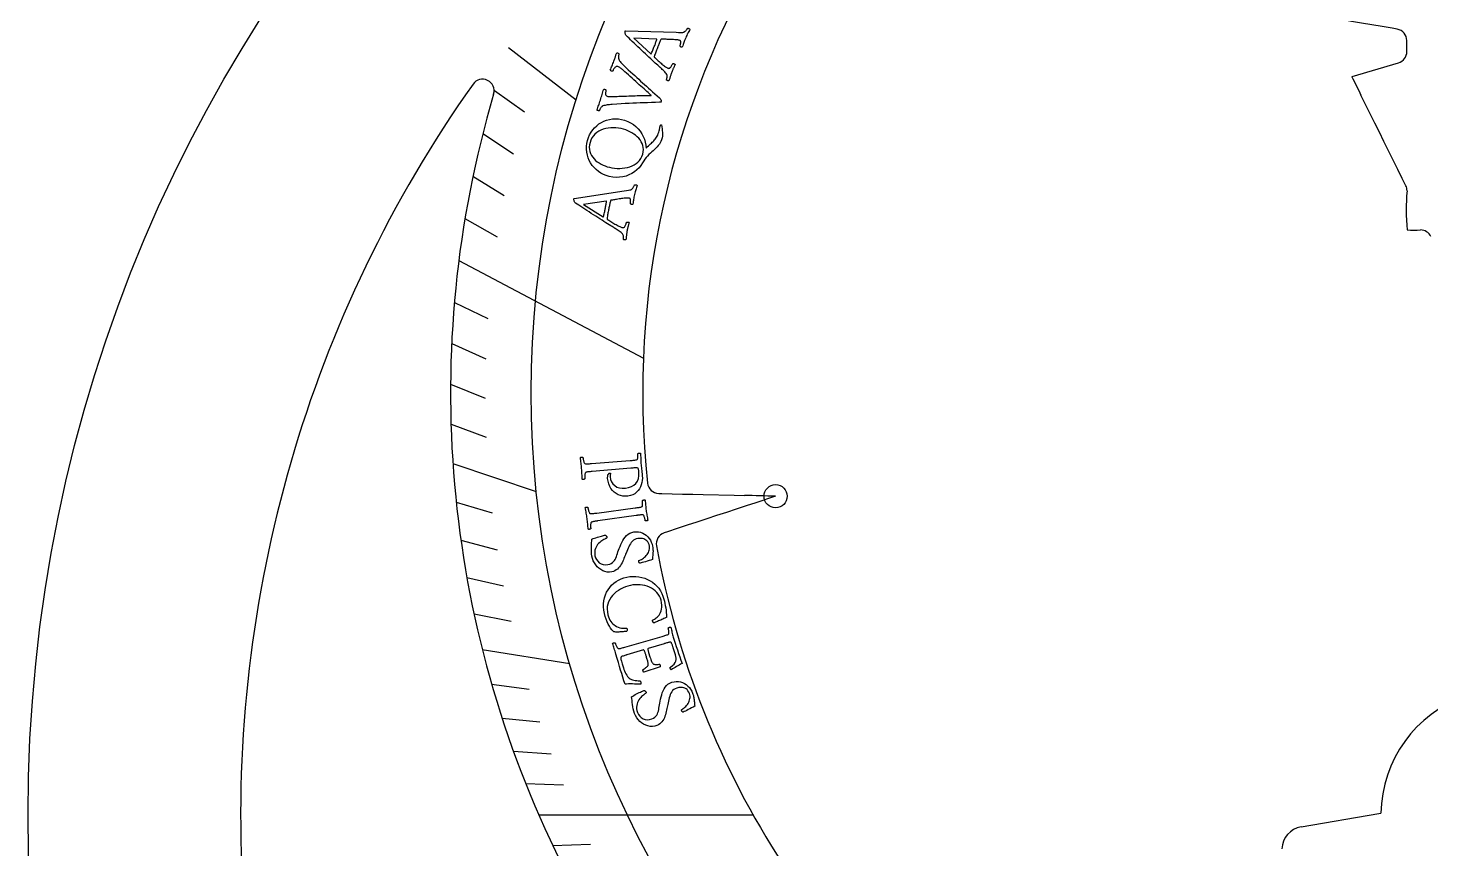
# Model space of a CAD drawing. Header units: millimetres. Extents: x -31.9 to 31.9, y -31.9 to 31.9.
# Drawn here: x -31.9 to -1.63, y -0.73 to 16.98 of the extents above; entities that cross this region are included whole.
import ezdxf

# ---------------------------------------------------------------- set-up
doc = ezdxf.new("R2010")
doc.units = ezdxf.units.MM
for name, color, linetype in [('CUT_INNER', 6, 'Continuous'), ('CUT_OUTER', 1, 'Continuous'), ('ENGRAVE', 7, 'Continuous'), ('ENGRAVE_FINE', 8, 'Continuous'), ('TEXT', 5, 'Continuous')]:
    doc.layers.add(name, color=color, linetype=linetype)

msp = doc.modelspace()

# ---------------------------------------------------------------- linework, layer by layer
at = {"layer": 'CUT_INNER'}
for points in [[(-2.3595, 16.9571), (-2.4665, 16.9754), (-2.6866, 17.013), (-2.9066, 17.0506), (-3.1267, 17.0882), (-3.3467, 17.1258), (-3.5668, 17.1634), (-3.7868, 17.201), (-4.227, 17.2762), (-4.447, 17.3138), (-4.8871, 17.389), (-5.1072, 17.4266), (-5.3272, 17.4642)], [(-2.1512, 16.4726), (-2.1516, 16.7111)], [(-3.3389, 15.9321), (-3.3335, 15.934), (-2.3299, 16.2326)], [(-2.1727, 13.5777), (-2.2491, 13.7318), (-2.3482, 13.9318), (-2.4473, 14.1319), (-2.5464, 14.3319), (-2.6455, 14.5319), (-2.7446, 14.732), (-2.8437, 14.932), (-2.9428, 15.1321), (-3.1411, 15.5321)], [(-18.2918, 6.9374), (-18.2259, 6.9358), (-18.0027, 6.9306), (-17.7796, 6.9253), (-17.5564, 6.9201), (-17.3332, 6.9148), (-16.6636, 6.8991), (-16.4404, 6.8939)], [(-15.7722, 6.878), (-15.7766, 6.8763), (-16.195, 6.7386), (-16.4071, 6.6688), (-16.6191, 6.599), (-16.8312, 6.5292), (-17.0432, 6.4594), (-17.2553, 6.3896), (-17.4673, 6.3198), (-17.6794, 6.25), (-17.8914, 6.1802), (-18.1035, 6.1104), (-18.1732, 6.0874)], [(-4.4305, -0.2549), (-2.7559, 0.0308), (-2.7111, 0.0362)]]:
    msp.add_lwpolyline(points, dxfattribs=at)
for centre, radius, start, end in [((-0.0001, 9.1157), 18.6373, 112.1507, 186.02191), ((-2.4016, 16.7107), 0.25, 0.08562, 80.30321), ((-2.4012, 16.4722), 0.25, 286.57394, 0.08562), ((-0.002, 0.0006), 27.311, 144.7251, 182.9356), ((-22.0945, 15.6281), 0.25, 343.65499, 144.66797), ((157.7327, 95.3624), 179.5919, 206.249615, 206.391956), ((-0.001, 9.1155), 22.7834, 163.57492, 206.42259), ((-2.3967, 13.4667), 0.25, 0.08562, 26.35634), ((2.1377, 13.054), 4.3043, 174.49263, 185.73597), ((-2.0004, 14.6047), 1.9862, 265.82371, 274.18039), ((-1.8553, 12.3738), 0.25, 26.35634, 90.08562), ((-18.2859, 7.1873), 0.25, 186.15234, 268.65509), ((-31.6585, -646.0624), 653.1336, 88.6062485, 88.664885), ((-18.095, 5.8499), 0.25, 108.21991, 190.37109), ((-0.002, 9.1149), 18.6352, 190.23106, 213.11848), ((0.0001, -0.0001), 2.7114, 258.71454, 179.23264), ((-4.3464, -0.7478), 0.5, 99.68243, 178.43243)]:
    msp.add_arc(centre, radius, start, end, dxfattribs=at)
at = {"layer": 'CUT_OUTER'}
msp.add_circle((0, 0), 31.9, dxfattribs=at)
at = {"layer": 'ENGRAVE'}
for points in [[(-21.5339, 16.56), (-20.0713, 15.4352)], [(-22.6059, 11.9615), (-18.6227, 9.8538)], [(-22.7328, 7.583), (-20.9343, 6.9831)], [(-22.0995, 3.5713), (-20.2134, 3.2665)], [(-20.8814, 0), (-16.256, 0)]]:
    msp.add_lwpolyline(points, dxfattribs=at)
for centre, radius in [((0, 9.1156), 21.0426), ((-15.7709, 6.8782), 0.25)]:
    msp.add_circle(centre, radius, dxfattribs=at)
at = {"layer": 'ENGRAVE_FINE'}
for points in [[(-21.8324, 15.6327), (-21.1893, 15.1722)], [(-22.0876, 14.7073), (-21.4273, 14.2676)], [(-22.3006, 13.7857), (-21.6239, 13.3673)], [(-22.473, 12.8698), (-21.7806, 12.4733)], [(-22.7011, 11.0622), (-21.9801, 10.7109)], [(-22.7598, 10.1736), (-22.0258, 9.8455)], [(-22.7837, 9.2967), (-22.0376, 8.9923)], [(-22.7741, 8.4328), (-22.0169, 8.1524)], [(-22.661, 6.748), (-21.8841, 6.5167)], [(-22.5604, 5.9288), (-21.7751, 5.7224)], [(-22.4323, 5.1259), (-21.6396, 4.9447)], [(-22.2782, 4.3399), (-21.4791, 4.1842)], [(-21.8975, 2.8205), (-21.0883, 2.7162)], [(-21.6734, 2.0877), (-20.8608, 2.0094)], [(-21.4286, 1.3733), (-20.6134, 1.321)], [(-21.1642, 0.6773), (-20.3476, 0.6512)], [(-20.5813, -0.6587), (-19.7647, -0.6326)]]:
    msp.add_lwpolyline(points, dxfattribs=at)
at = {"layer": 'TEXT'}
for points in [[(-18.2558, 16.1265), (-18.2582, 16.1286), (-18.2653, 16.1351), (-18.2772, 16.1458), (-18.2938, 16.1609), (-18.3145, 16.1797), (-18.3386, 16.2015), (-18.3661, 16.2263), (-18.397, 16.2542), (-18.4304, 16.2847), (-18.4656, 16.317), (-18.5025, 16.3514), (-18.541, 16.3876), (-18.5807, 16.4251), (-18.621, 16.4631), (-18.6619, 16.5015), (-18.7033, 16.5404), (-18.7446, 16.5793), (-18.7849, 16.6174), (-18.8243, 16.6549), (-18.8627, 16.6918), (-18.8995, 16.7272), (-18.934, 16.7606), (-18.9661, 16.7918), (-18.9959, 16.821), (-19.0014, 16.8289), (-19.0064, 16.8393), (-19.011, 16.8521), (-19.0151, 16.8673), (-19.0181, 16.8825), (-19.0195, 16.8953), (-19.0192, 16.9056), (-19.0173, 16.9135), (-19.0165, 16.9151), (-19.0158, 16.9164), (-19.0151, 16.9173), (-19.0145, 16.9178), (-19.0137, 16.9183), (-19.0126, 16.919), (-19.0114, 16.9201), (-19.0098, 16.9214), (-17.9163, 16.89), (-17.8626, 16.8874), (-17.8223, 16.8855), (-17.7956, 16.8845), (-17.7823, 16.8844), (-17.7704, 16.8857), (-17.7583, 16.8894), (-17.7459, 16.8955), (-17.7333, 16.9039), (-17.721, 16.9138), (-17.7097, 16.9241), (-17.6995, 16.9348), (-17.6902, 16.9459), (-17.6823, 16.9563), (-17.6763, 16.9647), (-17.672, 16.9712), (-17.6695, 16.9757), (-17.6631, 16.9764), (-17.656, 16.9754), (-17.6481, 16.9728), (-17.6395, 16.9686), (-17.6315, 16.964), (-17.6254, 16.9602), (-17.6211, 16.9573), (-17.6188, 16.9552), (-17.6315, 16.9312), (-17.6435, 16.9085), (-17.6548, 16.887), (-17.6653, 16.8668), (-17.6758, 16.8461), (-17.6867, 16.8233), (-17.6982, 16.7983), (-17.7101, 16.7712), (-17.7223, 16.7425), (-17.733, 16.7161), (-17.7423, 16.6921), (-17.7501, 16.6705), (-17.7577, 16.6488), (-17.7662, 16.6245), (-17.7756, 16.5976), (-17.786, 16.5681), (-17.7915, 16.5668), (-17.798, 16.5671), (-17.8054, 16.569), (-17.8138, 16.5725), (-17.8218, 16.5768), (-17.8281, 16.5813), (-17.8327, 16.586), (-17.8357, 16.591), (-17.8323, 16.6002), (-17.8287, 16.612), (-17.825, 16.6264), (-17.8211, 16.6433), (-17.818, 16.6602), (-17.8165, 16.6747), (-17.8168, 16.6869), (-17.8187, 16.6966), (-17.8216, 16.7015), (-17.8263, 16.7061), (-17.8327, 16.7104), (-17.8408, 16.7144), (-17.8506, 16.7177), (-17.8638, 16.7207), (-17.8805, 16.7236), (-17.9005, 16.7261), (-17.9231, 16.7284), (-17.9473, 16.7305), (-17.973, 16.7322), (-18.0003, 16.7337), (-18.0282, 16.7349), (-18.0557, 16.736), (-18.083, 16.7369), (-18.1099, 16.7377), (-18.1355, 16.7383), (-18.1587, 16.7388), (-18.1795, 16.7393), (-18.198, 16.7397), (-18.2132, 16.74), (-18.224, 16.7402), (-18.2305, 16.7403), (-18.2327, 16.7403), (-18.233, 16.7402), (-18.234, 16.7398), (-18.2356, 16.7392), (-18.2378, 16.7382), (-18.2401, 16.7371), (-18.242, 16.7357), (-18.2435, 16.7342), (-18.2444, 16.7325), (-18.2512, 16.7184), (-18.2585, 16.7027), (-18.2661, 16.6852), (-18.2741, 16.6661), (-18.2822, 16.6464), (-18.29, 16.6275), (-18.2976, 16.6092), (-18.3048, 16.5916), (-18.3066, 16.587), (-18.3085, 16.5825), (-18.3103, 16.5779), (-18.3122, 16.5734), (-18.314, 16.5689), (-18.3157, 16.5647), (-18.3173, 16.5607), (-18.3188, 16.557), (-18.3294, 16.5307), (-18.3391, 16.5063), (-18.3477, 16.484), (-18.3554, 16.4637), (-18.363, 16.4429), (-18.3713, 16.4192), (-18.3803, 16.3927), (-18.3901, 16.3632), (-18.3903, 16.3621), (-18.3903, 16.3607), (-18.39, 16.3589), (-18.3895, 16.3567), (-18.3889, 16.3546), (-18.3885, 16.3531), (-18.3883, 16.3522), (-18.3882, 16.3519), (-18.3863, 16.3502), (-18.3805, 16.3449), (-18.3708, 16.3362), (-18.3572, 16.324), (-18.341, 16.3093), (-18.3233, 16.2933), (-18.3042, 16.276), (-18.2837, 16.2573), (-18.2626, 16.2385), (-18.2422, 16.2205), (-18.2223, 16.2035), (-18.203, 16.1873), (-18.184, 16.1714), (-18.1663, 16.1577), (-18.1498, 16.1462), (-18.1346, 16.1368), (-18.1206, 16.1292), (-18.1081, 16.1227), (-18.0969, 16.1174), (-18.0871, 16.1133), (-18.0769, 16.1114), (-18.0664, 16.1133), (-18.0556, 16.1191), (-18.0444, 16.1288), (-18.0336, 16.1407), (-18.0237, 16.1532), (-18.0147, 16.1663), (-18.0066, 16.1801), (-17.9997, 16.1928), (-17.9945, 16.2029), (-17.9907, 16.2104), (-17.9885, 16.2153), (-17.9851, 16.2159), (-17.9798, 16.2155), (-17.9727, 16.2141), (-17.9637, 16.2117), (-17.9546, 16.2087), (-17.9469, 16.2056), (-17.9408, 16.2023), (-17.9362, 16.1988), (-17.9436, 16.1828), (-17.9504, 16.1681), (-17.9568, 16.1546), (-17.9627, 16.1423), (-17.9683, 16.1306), (-17.9739, 16.1189), (-17.9795, 16.1071), (-17.9851, 16.0954), (-17.9909, 16.0827), (-17.9973, 16.068), (-18.0041, 16.0513), (-18.0114, 16.0326), (-18.0186, 16.0137), (-18.0249, 15.9962), (-18.0303, 15.9802), (-18.0349, 15.9657), (-18.0391, 15.9519), (-18.0433, 15.9381), (-18.0475, 15.9243), (-18.0516, 15.9105), (-18.0561, 15.8958), (-18.0612, 15.8793), (-18.067, 15.861), (-18.0735, 15.8409), (-18.0769, 15.8403), (-18.082, 15.841), (-18.089, 15.8428), (-18.0977, 15.8458), (-18.1066, 15.8494), (-18.1141, 15.8529), (-18.1201, 15.8564), (-18.1247, 15.86), (-18.1217, 15.8697), (-18.1187, 15.8826), (-18.1156, 15.8987), (-18.1124, 15.918), (-18.1105, 15.9375), (-18.1111, 15.9542), (-18.1141, 15.9681), (-18.1196, 15.9793), (-18.1325, 15.9991), (-18.1469, 16.0182), (-18.1626, 16.0368), (-18.1797, 16.0548), (-18.1978, 16.0725), (-18.2165, 16.0904), (-18.2359, 16.1084), (-18.2558, 16.1265)], [(-18.8307, 16.7605), (-18.4653, 16.4226), (-18.4651, 16.4226), (-18.4643, 16.4225), (-18.4631, 16.4223), (-18.4613, 16.4221), (-18.4595, 16.422), (-18.4581, 16.4221), (-18.4572, 16.4226), (-18.4566, 16.4234), (-18.4485, 16.4413), (-18.4398, 16.461), (-18.4305, 16.4825), (-18.4206, 16.5057), (-18.411, 16.5286), (-18.4024, 16.5491), (-18.3948, 16.5673), (-18.3884, 16.5831), (-18.3801, 16.6036), (-18.3725, 16.6232), (-18.3656, 16.6419), (-18.3592, 16.6596), (-18.353, 16.6773), (-18.3465, 16.6957), (-18.3396, 16.7149), (-18.3323, 16.7349), (-18.3319, 16.7367), (-18.3322, 16.7384), (-18.3332, 16.7399), (-18.3349, 16.7414), (-18.3367, 16.7426), (-18.338, 16.7435), (-18.3388, 16.744), (-18.339, 16.7442)], [(-19.5504, 15.4278), (-19.5406, 15.4587), (-19.5313, 15.4892), (-19.5224, 15.5193), (-19.5139, 15.549), (-19.5057, 15.5784), (-19.4974, 15.6076), (-19.489, 15.6364), (-19.4805, 15.6649), (-19.4754, 15.665), (-19.4687, 15.6639), (-19.4606, 15.6616), (-19.4508, 15.6582), (-19.4417, 15.6542), (-19.4351, 15.6505), (-19.4312, 15.6469), (-19.43, 15.6436), (-19.4314, 15.6384), (-19.4331, 15.6304), (-19.4351, 15.6197), (-19.4373, 15.6063), (-19.4391, 15.5916), (-19.4399, 15.5769), (-19.4396, 15.5622), (-19.4383, 15.5477), (-19.435, 15.5344), (-19.429, 15.5237), (-19.4201, 15.5156), (-19.4085, 15.51), (-19.389, 15.506), (-19.3602, 15.5037), (-19.3221, 15.5031), (-19.2747, 15.5042), (-19.2499, 15.5051), (-19.2212, 15.5063), (-19.1888, 15.5077), (-19.1526, 15.5091), (-19.1135, 15.5107), (-19.0725, 15.5122), (-19.0296, 15.5136), (-18.9848, 15.515), (-18.9389, 15.5164), (-18.8931, 15.5179), (-18.8472, 15.5194), (-18.8013, 15.5209), (-18.7563, 15.5224), (-18.7131, 15.5236), (-18.6719, 15.5246), (-18.6325, 15.5255), (-18.5957, 15.5261), (-18.5626, 15.5267), (-18.5329, 15.5272), (-18.5067, 15.5275), (-18.4851, 15.5278), (-18.4691, 15.5281), (-18.4586, 15.5283), (-18.4536, 15.5286), (-18.4589, 15.5337), (-18.4687, 15.5426), (-18.4829, 15.5554), (-18.5016, 15.5721), (-18.5239, 15.592), (-18.5491, 15.6143), (-18.5773, 15.6391), (-18.6082, 15.6664), (-18.6414, 15.6958), (-18.6763, 15.7267), (-18.7128, 15.7591), (-18.7509, 15.7932), (-18.7899, 15.8282), (-18.8292, 15.8636), (-18.8687, 15.8992), (-18.9085, 15.9352), (-18.9478, 15.9709), (-18.9859, 16.0056), (-19.0228, 16.0392), (-19.0584, 16.0718), (-19.0719, 16.084), (-19.0861, 16.0959), (-19.1008, 16.1075), (-19.1162, 16.1188), (-19.1314, 16.129), (-19.1457, 16.1376), (-19.159, 16.1446), (-19.1714, 16.1498), (-19.1857, 16.1532), (-19.1994, 16.1528), (-19.2124, 16.1484), (-19.2248, 16.1401), (-19.2364, 16.1295), (-19.247, 16.1179), (-19.2566, 16.1054), (-19.2652, 16.092), (-19.2726, 16.0792), (-19.2784, 16.0684), (-19.2828, 16.0596), (-19.2856, 16.0528), (-19.2897, 16.0505), (-19.2957, 16.05), (-19.3035, 16.0511), (-19.3132, 16.0541), (-19.3227, 16.058), (-19.3302, 16.0623), (-19.3356, 16.067), (-19.3389, 16.072), (-19.3287, 16.0972), (-19.3186, 16.1217), (-19.3086, 16.1454), (-19.2988, 16.1683), (-19.289, 16.1912), (-19.2793, 16.2149), (-19.2697, 16.2395), (-19.26, 16.265), (-19.2523, 16.2859), (-19.2456, 16.3045), (-19.2398, 16.3209), (-19.2349, 16.3351), (-19.2306, 16.3482), (-19.2264, 16.3611), (-19.2224, 16.374), (-19.2186, 16.3868), (-19.2145, 16.4003), (-19.2099, 16.4152), (-19.2047, 16.4315), (-19.199, 16.4493), (-19.1938, 16.4491), (-19.1871, 16.4475), (-19.1789, 16.4445), (-19.1691, 16.4401), (-19.1599, 16.4353), (-19.1535, 16.4314), (-19.15, 16.4283), (-19.1493, 16.426), (-19.1516, 16.4182), (-19.1542, 16.4063), (-19.157, 16.3903), (-19.1601, 16.3701), (-19.1618, 16.3485), (-19.1603, 16.3281), (-19.1558, 16.3088), (-19.1483, 16.2907), (-19.1402, 16.2772), (-19.128, 16.2606), (-19.1115, 16.241), (-19.0908, 16.2184), (-19.0682, 16.1948), (-19.0457, 16.1722), (-19.0235, 16.1508), (-19.0016, 16.1304), (-18.9506, 16.0833), (-18.9017, 16.0383), (-18.8548, 15.9955), (-18.8101, 15.9547), (-18.7667, 15.9153), (-18.7241, 15.8766), (-18.6823, 15.8385), (-18.6412, 15.8012), (-18.6001, 15.7638), (-18.5582, 15.7259), (-18.5154, 15.6874), (-18.4717, 15.6483), (-18.4264, 15.6078), (-18.3788, 15.5651), (-18.3288, 15.5202), (-18.2764, 15.4732), (-18.2629, 15.4601), (-18.2522, 15.4477), (-18.2444, 15.4359), (-18.2395, 15.4248), (-18.2368, 15.4141), (-18.2358, 15.404), (-18.2364, 15.3942), (-18.2387, 15.3849), (-18.2404, 15.3826), (-18.2434, 15.381), (-18.2479, 15.3801), (-18.2538, 15.38), (-18.2601, 15.3801), (-18.2655, 15.3799), (-18.2701, 15.3795), (-18.2739, 15.3788), (-18.3631, 15.3763), (-18.4493, 15.3736), (-18.5325, 15.3709), (-18.6127, 15.368), (-18.6918, 15.365), (-18.7716, 15.3618), (-18.8521, 15.3582), (-18.9333, 15.3545), (-19.0169, 15.3502), (-19.1049, 15.345), (-19.1972, 15.3391), (-19.2939, 15.3322), (-19.3235, 15.3302), (-19.3517, 15.3278), (-19.3785, 15.325), (-19.4039, 15.3219), (-19.4281, 15.3182), (-19.4517, 15.3135), (-19.4745, 15.3079), (-19.4965, 15.3014), (-19.5055, 15.2978), (-19.5143, 15.2921), (-19.5231, 15.2842), (-19.5318, 15.2741), (-19.54, 15.2629), (-19.5476, 15.2516), (-19.5543, 15.2402), (-19.5604, 15.2287), (-19.5656, 15.2178), (-19.5698, 15.2084), (-19.573, 15.2004), (-19.5753, 15.1939), (-19.5772, 15.1935), (-19.5821, 15.1944), (-19.5901, 15.1964), (-19.6011, 15.1997), (-19.6122, 15.2033), (-19.6203, 15.2062), (-19.6254, 15.2085), (-19.6276, 15.2101), (-19.6167, 15.2415), (-19.6065, 15.2701), (-19.5971, 15.2959), (-19.5884, 15.3187), (-19.5797, 15.3417), (-19.5706, 15.3675), (-19.5608, 15.3962), (-19.5504, 15.4278)], [(-19.829, 14.5559), (-19.8087, 14.6182), (-19.7832, 14.677), (-19.7523, 14.7323), (-19.7162, 14.784), (-19.6755, 14.8314), (-19.6308, 14.8739), (-19.5823, 14.9116), (-19.5298, 14.9443), (-19.4742, 14.9717), (-19.4162, 14.9932), (-19.3557, 15.009), (-19.2929, 15.0191), (-19.2284, 15.0226), (-19.1629, 15.0191), (-19.0963, 15.0086), (-19.0287, 14.991), (-18.9611, 14.9662), (-18.8982, 14.9353), (-18.84, 14.8981), (-18.7865, 14.8549), (-18.7381, 14.8068), (-18.6953, 14.7552), (-18.6581, 14.7001), (-18.6264, 14.6414), (-18.6007, 14.5804), (-18.5817, 14.5181), (-18.5692, 14.4545), (-18.5632, 14.3896), (-18.5386, 14.4161), (-18.5152, 14.4402), (-18.493, 14.4618), (-18.4719, 14.4809), (-18.452, 14.4986), (-18.433, 14.5158), (-18.4151, 14.5326), (-18.3981, 14.5488), (-18.3821, 14.5655), (-18.3669, 14.5836), (-18.3526, 14.603), (-18.3391, 14.6237), (-18.3264, 14.6468), (-18.3143, 14.6731), (-18.3028, 14.7027), (-18.2919, 14.7356), (-18.2844, 14.7607), (-18.2784, 14.7834), (-18.2737, 14.8037), (-18.2703, 14.8215), (-18.268, 14.8367), (-18.2661, 14.8489), (-18.2648, 14.8581), (-18.2641, 14.8644), (-18.2624, 14.869), (-18.2602, 14.8734), (-18.2575, 14.8779), (-18.2543, 14.8823), (-18.2509, 14.8863), (-18.2475, 14.8894), (-18.2441, 14.8916), (-18.2407, 14.893), (-18.2394, 14.8934), (-18.238, 14.8936), (-18.2363, 14.8935), (-18.2345, 14.893), (-18.2271, 14.851), (-18.221, 14.8099), (-18.2163, 14.7696), (-18.2128, 14.7301), (-18.2119, 14.6909), (-18.2147, 14.6513), (-18.2213, 14.6112), (-18.2316, 14.5707), (-18.2439, 14.5363), (-18.2597, 14.5038), (-18.2789, 14.4731), (-18.3015, 14.4443), (-18.3267, 14.4165), (-18.3534, 14.3889), (-18.3816, 14.3616), (-18.4113, 14.3346), (-18.4418, 14.3072), (-18.4724, 14.2788), (-18.503, 14.2496), (-18.5338, 14.2193), (-18.5636, 14.1873), (-18.5915, 14.1526), (-18.6175, 14.1152), (-18.6416, 14.075), (-18.6772, 14.0187), (-18.7182, 13.9671), (-18.7647, 13.9203), (-18.8169, 13.8781), (-18.8737, 13.8415), (-18.9343, 13.8113), (-18.9987, 13.7876), (-19.0671, 13.7704), (-19.1382, 13.7604), (-19.2109, 13.7585), (-19.2853, 13.7647), (-19.3614, 13.7791), (-19.4252, 13.7976), (-19.4853, 13.8217), (-19.5418, 13.8514), (-19.5946, 13.8868), (-19.6433, 13.9269), (-19.6874, 13.9708), (-19.7268, 14.0186), (-19.7616, 14.0702), (-19.7911, 14.125), (-19.8149, 14.1821), (-19.8329, 14.2416), (-19.845, 14.3034), (-19.851, 14.3665), (-19.8503, 14.4296), (-19.843, 14.4928), (-19.829, 14.5559)], [(-19.7743, 14.5113), (-19.7856, 14.4584), (-19.7899, 14.4079), (-19.7872, 14.3598), (-19.7776, 14.3142), (-19.7622, 14.2711), (-19.7421, 14.2307), (-19.7174, 14.193), (-19.688, 14.158), (-19.6548, 14.1257), (-19.6186, 14.0961), (-19.5794, 14.0692), (-19.5373, 14.045), (-19.4934, 14.0235), (-19.4487, 14.0049), (-19.4033, 13.989), (-19.3573, 13.976), (-19.3029, 13.9643), (-19.2476, 13.9564), (-19.1916, 13.9521), (-19.1348, 13.9515), (-19.0783, 13.9547), (-19.0233, 13.9618), (-18.9699, 13.9729), (-18.9179, 13.9878), (-18.8684, 14.0068), (-18.8225, 14.0299), (-18.78, 14.0571), (-18.7411, 14.0885), (-18.7068, 14.1244), (-18.6781, 14.1651), (-18.6552, 14.2106), (-18.6378, 14.2609), (-18.627, 14.3108), (-18.623, 14.3586), (-18.6256, 14.4043), (-18.6349, 14.448), (-18.6499, 14.4897), (-18.6697, 14.5293), (-18.6942, 14.5669), (-18.7234, 14.6024), (-18.7564, 14.6357), (-18.7924, 14.6665), (-18.8311, 14.6948), (-18.8728, 14.7207), (-18.9163, 14.7439), (-18.9605, 14.7644), (-19.0053, 14.7822), (-19.0508, 14.7972), (-19.1046, 14.8113), (-19.1592, 14.8215), (-19.2148, 14.828), (-19.2712, 14.8306), (-19.3274, 14.8291), (-19.3823, 14.8233), (-19.436, 14.813), (-19.4884, 14.7982), (-19.5384, 14.779), (-19.585, 14.7552), (-19.6281, 14.7268), (-19.6678, 14.6939), (-19.7029, 14.6561), (-19.7324, 14.613), (-19.7562, 14.5648), (-19.7743, 14.5113)], [(-19.2324, 12.6569), (-19.2351, 12.6586), (-19.2433, 12.6636), (-19.257, 12.672), (-19.2761, 12.6838), (-19.2999, 12.6984), (-19.3276, 12.7154), (-19.3592, 12.7348), (-19.3947, 12.7566), (-19.4331, 12.7804), (-19.4736, 12.8057), (-19.5162, 12.8327), (-19.5607, 12.8613), (-19.6066, 12.8909), (-19.6532, 12.9208), (-19.7004, 12.9511), (-19.7483, 12.9817), (-19.796, 13.0123), (-19.8426, 13.0424), (-19.8882, 13.0721), (-19.9328, 13.1012), (-19.9754, 13.1293), (-20.0155, 13.1558), (-20.0528, 13.1806), (-20.0874, 13.2038), (-20.0943, 13.2106), (-20.1011, 13.2199), (-20.1079, 13.2316), (-20.1147, 13.2458), (-20.1205, 13.2602), (-20.1242, 13.2725), (-20.1258, 13.2827), (-20.1254, 13.2908), (-20.125, 13.2926), (-20.1245, 13.294), (-20.124, 13.295), (-20.1234, 13.2956), (-20.1227, 13.2962), (-20.1218, 13.2971), (-20.1208, 13.2984), (-20.1195, 13.3), (-19.0388, 13.4698), (-18.9855, 13.4771), (-18.9456, 13.4826), (-18.9192, 13.4866), (-18.9061, 13.4889), (-18.8946, 13.4923), (-18.8834, 13.4982), (-18.8723, 13.5065), (-18.8614, 13.5171), (-18.8512, 13.529), (-18.842, 13.5412), (-18.8339, 13.5536), (-18.8268, 13.5663), (-18.821, 13.5779), (-18.8166, 13.5873), (-18.8135, 13.5944), (-18.8119, 13.5993), (-18.8058, 13.6012), (-18.7986, 13.6015), (-18.7904, 13.6004), (-18.7812, 13.5979), (-18.7724, 13.5948), (-18.7657, 13.5922), (-18.761, 13.5901), (-18.7583, 13.5885), (-18.7664, 13.5626), (-18.774, 13.538), (-18.7812, 13.5148), (-18.7878, 13.493), (-18.7943, 13.4708), (-18.8009, 13.4463), (-18.8076, 13.4197), (-18.8143, 13.3909), (-18.821, 13.3604), (-18.8267, 13.3325), (-18.8315, 13.3072), (-18.8352, 13.2845), (-18.8386, 13.2618), (-18.8425, 13.2363), (-18.8469, 13.2082), (-18.8516, 13.1772), (-18.8568, 13.175), (-18.8633, 13.1741), (-18.8709, 13.1746), (-18.8798, 13.1764), (-18.8884, 13.1792), (-18.8954, 13.1825), (-18.9009, 13.1863), (-18.9047, 13.1906), (-18.903, 13.2004), (-18.9017, 13.2126), (-18.9007, 13.2274), (-18.8999, 13.2447), (-18.9, 13.2619), (-18.9012, 13.2765), (-18.9037, 13.2884), (-18.9073, 13.2975), (-18.9111, 13.3018), (-18.9166, 13.3055), (-18.9236, 13.3085), (-18.9324, 13.311), (-18.9426, 13.3124), (-18.9562, 13.313), (-18.973, 13.3128), (-18.9932, 13.3116), (-19.0159, 13.3097), (-19.04, 13.3073), (-19.0656, 13.3043), (-19.0926, 13.3007), (-19.1203, 13.2968), (-19.1476, 13.2928), (-19.1746, 13.2887), (-19.2011, 13.2845), (-19.2264, 13.2804), (-19.2493, 13.2767), (-19.2699, 13.2733), (-19.2882, 13.2703), (-19.3031, 13.2678), (-19.3138, 13.266), (-19.3202, 13.265), (-19.3224, 13.2646), (-19.3226, 13.2644), (-19.3235, 13.2639), (-19.325, 13.2629), (-19.327, 13.2616), (-19.3291, 13.26), (-19.3307, 13.2584), (-19.3318, 13.2566), (-19.3325, 13.2547), (-19.3366, 13.2396), (-19.3408, 13.2228), (-19.3451, 13.2043), (-19.3495, 13.184), (-19.3538, 13.1632), (-19.358, 13.1431), (-19.362, 13.1238), (-19.3659, 13.1051), (-19.3669, 13.1003), (-19.3679, 13.0955), (-19.3689, 13.0907), (-19.3698, 13.0859), (-19.3708, 13.0812), (-19.3717, 13.0767), (-19.3726, 13.0725), (-19.3734, 13.0685), (-19.379, 13.0407), (-19.384, 13.015), (-19.3884, 12.9915), (-19.3922, 12.9701), (-19.3959, 12.9483), (-19.3997, 12.9235), (-19.4037, 12.8957), (-19.4078, 12.865), (-19.4079, 12.8639), (-19.4076, 12.8625), (-19.407, 12.8607), (-19.4061, 12.8587), (-19.4051, 12.8567), (-19.4045, 12.8554), (-19.4041, 12.8545), (-19.4039, 12.8543), (-19.4017, 12.8529), (-19.395, 12.8488), (-19.3839, 12.842), (-19.3684, 12.8324), (-19.3497, 12.821), (-19.3294, 12.8085), (-19.3075, 12.795), (-19.2838, 12.7805), (-19.2597, 12.7658), (-19.2363, 12.7519), (-19.2136, 12.7387), (-19.1917, 12.7264), (-19.1701, 12.7143), (-19.1501, 12.704), (-19.1318, 12.6957), (-19.1151, 12.6894), (-19.1, 12.6844), (-19.0865, 12.6803), (-19.0745, 12.6772), (-19.0642, 12.6749), (-19.0538, 12.6749), (-19.0438, 12.6787), (-19.0343, 12.6864), (-19.0251, 12.698), (-19.0166, 12.7117), (-19.0091, 12.7258), (-19.0027, 12.7404), (-18.9973, 12.7553), (-18.9929, 12.7691), (-18.9895, 12.78), (-18.9872, 12.7881), (-18.986, 12.7933), (-18.9827, 12.7945), (-18.9774, 12.7951), (-18.9702, 12.795), (-18.9609, 12.7943), (-18.9514, 12.7931), (-18.9433, 12.7914), (-18.9367, 12.7893), (-18.9315, 12.7867), (-18.9358, 12.7696), (-18.9399, 12.7539), (-18.9436, 12.7394), (-18.9471, 12.7262), (-18.9505, 12.7137), (-18.9539, 12.7012), (-18.9572, 12.6886), (-18.9606, 12.6761), (-18.964, 12.6625), (-18.9675, 12.6469), (-18.9712, 12.6292), (-18.975, 12.6095), (-18.9785, 12.5896), (-18.9815, 12.5712), (-18.9839, 12.5545), (-18.9858, 12.5394), (-18.9874, 12.525), (-18.9889, 12.5107), (-18.9905, 12.4964), (-18.992, 12.4821), (-18.9938, 12.4668), (-18.9958, 12.4496), (-18.9981, 12.4306), (-19.0008, 12.4096), (-19.004, 12.4085), (-19.0092, 12.4082), (-19.0164, 12.4087), (-19.0255, 12.41), (-19.0349, 12.4119), (-19.0429, 12.414), (-19.0495, 12.4164), (-19.0547, 12.419), (-19.0535, 12.4291), (-19.0528, 12.4423), (-19.0528, 12.4587), (-19.0532, 12.4783), (-19.0549, 12.4978), (-19.0585, 12.5141), (-19.064, 12.5273), (-19.0715, 12.5372), (-19.0878, 12.5543), (-19.1054, 12.5705), (-19.1243, 12.5859), (-19.1444, 12.6004), (-19.1655, 12.6145), (-19.1872, 12.6286), (-19.2095, 12.6428), (-19.2324, 12.6569)], [(-19.9139, 13.1747), (-19.4927, 12.9096), (-19.4925, 12.9096), (-19.4917, 12.9096), (-19.4905, 12.9097), (-19.4887, 12.9098), (-19.4869, 12.91), (-19.4856, 12.9104), (-19.4847, 12.9111), (-19.4843, 12.9119), (-19.4796, 12.9311), (-19.4747, 12.952), (-19.4695, 12.9748), (-19.4641, 12.9994), (-19.4588, 13.0237), (-19.4541, 13.0455), (-19.45, 13.0647), (-19.4465, 13.0814), (-19.4422, 13.1031), (-19.4383, 13.1238), (-19.4349, 13.1434), (-19.4319, 13.162), (-19.429, 13.1805), (-19.426, 13.1998), (-19.4227, 13.22), (-19.4193, 13.241), (-19.4192, 13.2428), (-19.4198, 13.2444), (-19.4211, 13.2457), (-19.423, 13.2469), (-19.425, 13.2477), (-19.4265, 13.2483), (-19.4273, 13.2487), (-19.4276, 13.2488)], [(-18.9563, 6.8816), (-19.0137, 6.8781), (-19.0682, 6.8817), (-19.1199, 6.8923), (-19.1687, 6.9101), (-19.2139, 6.9344), (-19.2547, 6.9647), (-19.291, 7.0009), (-19.3228, 7.0431), (-19.3495, 7.0907), (-19.3703, 7.1428), (-19.3853, 7.1994), (-19.3943, 7.2605), (-19.3949, 7.2691), (-19.3951, 7.279), (-19.3948, 7.2901), (-19.3942, 7.3025), (-19.3931, 7.315), (-19.3914, 7.3262), (-19.3891, 7.3363), (-19.3861, 7.3452), (-19.3839, 7.3479), (-19.3809, 7.3516), (-19.3771, 7.3565), (-19.3725, 7.3624), (-19.3671, 7.3681), (-19.3606, 7.3724), (-19.3531, 7.3753), (-19.3446, 7.3768), (-19.3395, 7.3767), (-19.3359, 7.3751), (-19.334, 7.3722), (-19.3338, 7.3679), (-19.3351, 7.3597), (-19.3365, 7.3512), (-19.3381, 7.3425), (-19.3397, 7.3335), (-19.341, 7.3242), (-19.3417, 7.3144), (-19.3417, 7.3042), (-19.341, 7.2935), (-19.3307, 7.2381), (-19.3109, 7.1884), (-19.2816, 7.1445), (-19.2428, 7.1064), (-19.1956, 7.0766), (-19.141, 7.0577), (-19.0791, 7.0496), (-19.01, 7.0522), (-18.9413, 7.0645), (-18.8809, 7.0857), (-18.8287, 7.1156), (-18.7847, 7.1542), (-18.7508, 7.2014), (-18.7287, 7.2571), (-18.7183, 7.3215), (-18.7196, 7.3945), (-18.7206, 7.4042), (-18.7221, 7.4162), (-18.724, 7.4304), (-18.7264, 7.4469), (-18.7295, 7.4626), (-18.7338, 7.4744), (-18.7393, 7.4824), (-18.746, 7.4866), (-18.7568, 7.4891), (-18.7707, 7.4905), (-18.7877, 7.4908), (-18.8077, 7.4899), (-18.8293, 7.4885), (-18.851, 7.4869), (-18.8728, 7.4852), (-18.8947, 7.4834), (-19.7264, 7.4115), (-19.748, 7.4096), (-19.7689, 7.4076), (-19.789, 7.4056), (-19.8083, 7.4035), (-19.8263, 7.4009), (-19.8425, 7.3977), (-19.8569, 7.3937), (-19.8695, 7.389), (-19.874, 7.385), (-19.8781, 7.378), (-19.8816, 7.368), (-19.8846, 7.3549), (-19.887, 7.3402), (-19.8887, 7.3251), (-19.8898, 7.3097), (-19.8902, 7.294), (-19.8902, 7.2794), (-19.89, 7.2672), (-19.8896, 7.2574), (-19.8892, 7.2501), (-19.8936, 7.2469), (-19.8997, 7.2442), (-19.9073, 7.242), (-19.9165, 7.2403), (-19.9257, 7.2395), (-19.9336, 7.24), (-19.94, 7.2418), (-19.9451, 7.2448), (-19.946, 7.2752), (-19.9469, 7.305), (-19.9478, 7.3341), (-19.9487, 7.3626), (-19.9499, 7.3909), (-19.9514, 7.4196), (-19.9533, 7.4486), (-19.9555, 7.4779), (-19.958, 7.5065), (-19.9609, 7.5352), (-19.9641, 7.564), (-19.9676, 7.5928), (-19.9714, 7.622), (-19.9753, 7.6515), (-19.9793, 7.6814), (-19.9834, 7.7116), (-19.9789, 7.7155), (-19.9728, 7.7183), (-19.9651, 7.72), (-19.9559, 7.7207), (-19.9465, 7.7206), (-19.9387, 7.7196), (-19.9323, 7.718), (-19.9273, 7.7156), (-19.9266, 7.7083), (-19.9254, 7.6986), (-19.9236, 7.6865), (-19.9212, 7.6721), (-19.9183, 7.6566), (-19.9147, 7.6414), (-19.9105, 7.6265), (-19.9057, 7.6119), (-19.9006, 7.5992), (-19.8955, 7.5899), (-19.8904, 7.5841), (-19.8853, 7.5818), (-19.8721, 7.5791), (-19.8573, 7.5776), (-19.8408, 7.577), (-19.8226, 7.5774), (-19.8031, 7.5785), (-19.783, 7.5798), (-19.7621, 7.5812), (-19.7404, 7.5828), (-18.9062, 7.6476), (-18.8845, 7.6493), (-18.8635, 7.6511), (-18.843, 7.653), (-18.8233, 7.655), (-18.8048, 7.6573), (-18.7882, 7.6604), (-18.7736, 7.6641), (-18.7609, 7.6685), (-18.7555, 7.6715), (-18.751, 7.6777), (-18.7476, 7.687), (-18.7452, 7.6995), (-18.7434, 7.7138), (-18.742, 7.7282), (-18.741, 7.7428), (-18.7404, 7.7576), (-18.7401, 7.7714), (-18.74, 7.7829), (-18.74, 7.7921), (-18.7403, 7.799), (-18.7358, 7.8019), (-18.7296, 7.8043), (-18.722, 7.8062), (-18.7128, 7.8076), (-18.7035, 7.8082), (-18.6957, 7.8076), (-18.6893, 7.8059), (-18.6843, 7.8029), (-18.6833, 7.7744), (-18.6825, 7.7462), (-18.6817, 7.7184), (-18.6811, 7.691), (-18.6803, 7.6637), (-18.6792, 7.6367), (-18.6776, 7.6097), (-18.6756, 7.583), (-18.6731, 7.5548), (-18.6703, 7.5256), (-18.6671, 7.4953), (-18.6634, 7.464), (-18.6596, 7.431), (-18.6558, 7.3958), (-18.6519, 7.3583), (-18.648, 7.3185), (-18.6457, 7.2693), (-18.6486, 7.2206), (-18.6566, 7.1724), (-18.6696, 7.1248), (-18.6877, 7.079), (-18.7108, 7.0368), (-18.7388, 6.9979), (-18.7718, 6.9625), (-18.81, 6.9322), (-18.8534, 6.9086), (-18.9022, 6.8917), (-18.9563, 6.8816)], [(-18.5651, 6.5732), (-18.5611, 6.5459), (-18.5568, 6.5191), (-18.5522, 6.4926), (-18.5471, 6.4666), (-18.5419, 6.4405), (-18.5367, 6.4137), (-18.5315, 6.3864), (-18.5263, 6.3585), (-18.5305, 6.3545), (-18.5364, 6.3514), (-18.5439, 6.3492), (-18.5531, 6.3477), (-18.5624, 6.3471), (-18.5703, 6.3473), (-18.5768, 6.3484), (-18.5819, 6.3502), (-18.5831, 6.3571), (-18.585, 6.3662), (-18.5877, 6.3777), (-18.591, 6.3915), (-18.5949, 6.4062), (-18.599, 6.4204), (-18.6035, 6.4341), (-18.6082, 6.4472), (-18.6133, 6.4586), (-18.6187, 6.467), (-18.6244, 6.4725), (-18.6304, 6.4751), (-18.6415, 6.4761), (-18.6539, 6.4764), (-18.6678, 6.4758), (-18.683, 6.4744), (-18.6994, 6.4725), (-18.7164, 6.4704), (-18.7342, 6.4681), (-18.7527, 6.4656), (-18.7557, 6.4651), (-18.7587, 6.4647), (-18.7616, 6.4643), (-18.7646, 6.4639), (-18.7676, 6.4634), (-18.7706, 6.463), (-18.7736, 6.4626), (-18.7766, 6.4622), (-19.6051, 6.3451), (-19.6081, 6.3447), (-19.611, 6.3443), (-19.614, 6.3438), (-19.617, 6.3434), (-19.62, 6.343), (-19.623, 6.3426), (-19.6259, 6.3422), (-19.6289, 6.3417), (-19.6474, 6.3391), (-19.6649, 6.3364), (-19.6816, 6.3337), (-19.6973, 6.331), (-19.7119, 6.3281), (-19.7251, 6.3248), (-19.7368, 6.321), (-19.747, 6.3168), (-19.7513, 6.3126), (-19.755, 6.3054), (-19.758, 6.2952), (-19.7603, 6.282), (-19.7619, 6.2671), (-19.7628, 6.2518), (-19.7629, 6.236), (-19.7624, 6.2199), (-19.7615, 6.2048), (-19.7606, 6.1923), (-19.7597, 6.1824), (-19.7588, 6.1751), (-19.7631, 6.1717), (-19.769, 6.1686), (-19.7765, 6.166), (-19.7856, 6.1639), (-19.7948, 6.1626), (-19.8026, 6.1626), (-19.8092, 6.164), (-19.8144, 6.1668), (-19.8169, 6.1971), (-19.8194, 6.2268), (-19.8219, 6.2558), (-19.8244, 6.2842), (-19.8271, 6.3124), (-19.8302, 6.3409), (-19.8336, 6.3698), (-19.8375, 6.399), (-19.8415, 6.4274), (-19.846, 6.4561), (-19.8507, 6.485), (-19.8559, 6.5141), (-19.8613, 6.5434), (-19.8668, 6.573), (-19.8725, 6.6028), (-19.8782, 6.6329), (-19.8739, 6.6369), (-19.868, 6.6401), (-19.8604, 6.6422), (-19.8512, 6.6434), (-19.8419, 6.6438), (-19.834, 6.6433), (-19.8275, 6.642), (-19.8224, 6.6398), (-19.8213, 6.6325), (-19.8195, 6.6227), (-19.817, 6.6104), (-19.8138, 6.5957), (-19.81, 6.5799), (-19.8056, 6.5646), (-19.8006, 6.5498), (-19.795, 6.5354), (-19.7892, 6.523), (-19.7836, 6.5141), (-19.7781, 6.5085), (-19.7729, 6.5065), (-19.7597, 6.5046), (-19.7448, 6.5038), (-19.7282, 6.5041), (-19.7101, 6.5055), (-19.6907, 6.5077), (-19.6707, 6.51), (-19.6499, 6.5126), (-19.6284, 6.5153), (-18.7989, 6.6252), (-18.7773, 6.6282), (-18.7564, 6.6311), (-18.7361, 6.6341), (-18.7164, 6.6371), (-18.6981, 6.6405), (-18.6817, 6.6444), (-18.6673, 6.6489), (-18.6549, 6.654), (-18.6497, 6.6573), (-18.6456, 6.6637), (-18.6426, 6.6732), (-18.6409, 6.6859), (-18.6399, 6.7002), (-18.6393, 6.7148), (-18.6392, 6.7298), (-18.6394, 6.7451), (-18.6399, 6.7593), (-18.6404, 6.771), (-18.641, 6.7804), (-18.6417, 6.7873), (-18.6373, 6.7905), (-18.6313, 6.7932), (-18.6238, 6.7955), (-18.6146, 6.7974), (-18.6054, 6.7985), (-18.5976, 6.7984), (-18.5911, 6.7969), (-18.5859, 6.7943), (-18.5834, 6.7658), (-18.581, 6.7375), (-18.5788, 6.7095), (-18.5766, 6.6817), (-18.5743, 6.6541), (-18.5716, 6.6269), (-18.5685, 6.5999), (-18.5651, 6.5732)], [(-18.4263, 5.7995), (-18.4217, 5.7715), (-18.4183, 5.7458), (-18.4163, 5.7224), (-18.4155, 5.7014), (-18.4157, 5.6813), (-18.4164, 5.6608), (-18.4176, 5.64), (-18.4194, 5.6189), (-18.4215, 5.5962), (-18.4236, 5.571), (-18.4256, 5.5433), (-18.4276, 5.5129), (-18.4643, 5.5002), (-18.5017, 5.4879), (-18.5398, 5.4761), (-18.5787, 5.4647), (-18.6154, 5.4543), (-18.6473, 5.4455), (-18.6742, 5.4383), (-18.6961, 5.4327), (-18.7008, 5.4319), (-18.7052, 5.4334), (-18.7095, 5.4371), (-18.7135, 5.4431), (-18.7171, 5.45), (-18.7199, 5.4563), (-18.722, 5.4619), (-18.7233, 5.467), (-18.724, 5.4734), (-18.7236, 5.4793), (-18.7221, 5.4847), (-18.7195, 5.4896), (-18.7016, 5.496), (-18.6826, 5.5046), (-18.6624, 5.5155), (-18.6412, 5.5284), (-18.6198, 5.5433), (-18.5992, 5.5599), (-18.5794, 5.5781), (-18.5605, 5.598), (-18.543, 5.6193), (-18.5277, 5.6419), (-18.5145, 5.6658), (-18.5034, 5.6909), (-18.4953, 5.7171), (-18.491, 5.7442), (-18.4905, 5.7721), (-18.4938, 5.801), (-18.5023, 5.8364), (-18.5142, 5.867), (-18.5296, 5.893), (-18.5484, 5.9142), (-18.5697, 5.9314), (-18.5924, 5.9452), (-18.6166, 5.9556), (-18.6422, 5.9627), (-18.6682, 5.9668), (-18.6936, 5.9687), (-18.7183, 5.9682), (-18.7423, 5.9654), (-18.7789, 5.9567), (-18.8114, 5.9437), (-18.8399, 5.9262), (-18.8643, 5.9043), (-18.8857, 5.8789), (-18.9051, 5.8511), (-18.9225, 5.8209), (-18.9379, 5.7882), (-18.9524, 5.7542), (-18.967, 5.7199), (-18.9819, 5.6854), (-18.9969, 5.6507), (-19.0077, 5.6241), (-19.0189, 5.596), (-19.0307, 5.5666), (-19.0429, 5.5357), (-19.0559, 5.5043), (-19.0699, 5.4732), (-19.0849, 5.4423), (-19.1009, 5.4116), (-19.1185, 5.3822), (-19.1381, 5.3547), (-19.1598, 5.3294), (-19.1835, 5.3061), (-19.2095, 5.2858), (-19.2383, 5.2692), (-19.2697, 5.2564), (-19.3037, 5.2474), (-19.3551, 5.2409), (-19.4048, 5.2424), (-19.4529, 5.2518), (-19.4994, 5.2693), (-19.5432, 5.2934), (-19.5834, 5.3227), (-19.62, 5.3573), (-19.6529, 5.3972), (-19.6812, 5.4409), (-19.7041, 5.4872), (-19.7216, 5.5359), (-19.7337, 5.5871), (-19.741, 5.6362), (-19.7454, 5.685), (-19.7467, 5.7334), (-19.7451, 5.7813), (-19.7422, 5.8277), (-19.7397, 5.8715), (-19.7378, 5.9128), (-19.7365, 5.9514), (-19.7082, 5.962), (-19.6788, 5.9723), (-19.6484, 5.9823), (-19.617, 5.9922), (-19.5859, 6.0015), (-19.5568, 6.0099), (-19.5296, 6.0176), (-19.5043, 6.0244), (-19.4822, 6.0301), (-19.4647, 6.0345), (-19.4519, 6.0375), (-19.4436, 6.0391), (-19.438, 6.0347), (-19.4327, 6.0299), (-19.4278, 6.0246), (-19.4231, 6.019), (-19.4191, 6.0129), (-19.4158, 6.0067), (-19.4134, 6.0001), (-19.4119, 5.9933), (-19.4117, 5.9851), (-19.4141, 5.9782), (-19.4189, 5.9727), (-19.4262, 5.9686), (-19.4408, 5.9624), (-19.4577, 5.9541), (-19.4769, 5.9438), (-19.4984, 5.9314), (-19.5211, 5.9168), (-19.5438, 5.8999), (-19.5665, 5.8806), (-19.5892, 5.859), (-19.6106, 5.835), (-19.6293, 5.8086), (-19.6455, 5.7797), (-19.6591, 5.7483), (-19.6688, 5.7143), (-19.6735, 5.6773), (-19.6732, 5.6375), (-19.6678, 5.5947), (-19.6557, 5.5497), (-19.6362, 5.5092), (-19.6095, 5.4733), (-19.5755, 5.4418), (-19.5355, 5.4177), (-19.4909, 5.4036), (-19.4417, 5.3995), (-19.3878, 5.4053), (-19.3501, 5.4149), (-19.3176, 5.4282), (-19.2905, 5.4451), (-19.2686, 5.4658), (-19.2504, 5.4895), (-19.2341, 5.5156), (-19.2198, 5.544), (-19.2073, 5.5748), (-19.1957, 5.6074), (-19.1838, 5.6412), (-19.1715, 5.676), (-19.1588, 5.7121), (-19.1429, 5.7525), (-19.126, 5.7936), (-19.108, 5.8355), (-19.0888, 5.8781), (-19.0677, 5.9197), (-19.0436, 5.9585), (-19.0165, 5.9946), (-18.9866, 6.0279), (-18.953, 6.0568), (-18.9152, 6.0796), (-18.873, 6.0964), (-18.8266, 6.1072), (-18.7762, 6.1118), (-18.7281, 6.1094), (-18.6823, 6.0999), (-18.6388, 6.0835), (-18.5983, 6.0613), (-18.5614, 6.0345), (-18.5281, 6.0033), (-18.4985, 5.9675), (-18.4731, 5.9285), (-18.4526, 5.8875), (-18.437, 5.8445), (-18.4263, 5.7995)], [(-18.1813, 4.6558), (-18.1707, 4.6106), (-18.1607, 4.5642), (-18.1512, 4.5165), (-18.1424, 4.4675), (-18.1347, 4.4175), (-18.1287, 4.3666), (-18.1244, 4.3148), (-18.1218, 4.2622), (-18.1241, 4.2611), (-18.1313, 4.2579), (-18.1431, 4.2526), (-18.1598, 4.2451), (-18.1796, 4.2362), (-18.2011, 4.2268), (-18.2242, 4.2167), (-18.249, 4.2061), (-18.2741, 4.1955), (-18.298, 4.1852), (-18.3206, 4.1754), (-18.3421, 4.166), (-18.3609, 4.1579), (-18.3754, 4.1518), (-18.3857, 4.1477), (-18.3917, 4.1456), (-18.3956, 4.1445), (-18.4, 4.1454), (-18.4048, 4.1481), (-18.4102, 4.1527), (-18.4154, 4.1585), (-18.4197, 4.1648), (-18.4231, 4.1715), (-18.4256, 4.1788), (-18.4269, 4.1853), (-18.4274, 4.1914), (-18.427, 4.1973), (-18.4258, 4.2029), (-18.4144, 4.2087), (-18.4003, 4.2165), (-18.3838, 4.2264), (-18.3646, 4.2383), (-18.3443, 4.2527), (-18.3242, 4.2701), (-18.3044, 4.2903), (-18.2848, 4.3134), (-18.2668, 4.3398), (-18.2516, 4.3697), (-18.2392, 4.4032), (-18.2296, 4.4402), (-18.2242, 4.4812), (-18.2244, 4.5267), (-18.2302, 4.5767), (-18.2414, 4.6312), (-18.2564, 4.6796), (-18.2767, 4.7243), (-18.3023, 4.7653), (-18.3332, 4.8027), (-18.3685, 4.8363), (-18.4073, 4.8663), (-18.4494, 4.8924), (-18.495, 4.9148), (-18.5431, 4.9334), (-18.5925, 4.948), (-18.6434, 4.9587), (-18.6956, 4.9655), (-18.7482, 4.9683), (-18.8001, 4.9672), (-18.8512, 4.9622), (-18.9015, 4.9532), (-18.9567, 4.9391), (-19.0106, 4.9213), (-19.0631, 4.8998), (-19.1143, 4.8746), (-19.1631, 4.8458), (-19.2084, 4.8136), (-19.2502, 4.7779), (-19.2884, 4.7387), (-19.3222, 4.6963), (-19.3507, 4.6508), (-19.3736, 4.6023), (-19.3912, 4.5507), (-19.4022, 4.4962), (-19.4056, 4.4392), (-19.4014, 4.3795), (-19.3896, 4.3174), (-19.3772, 4.275), (-19.3622, 4.2368), (-19.3446, 4.2028), (-19.3243, 4.1731), (-19.3024, 4.147), (-19.28, 4.1238), (-19.257, 4.1036), (-19.2335, 4.0863), (-19.2006, 4.0667), (-19.1672, 4.0513), (-19.1334, 4.0404), (-19.0992, 4.0338), (-19.0661, 4.0301), (-19.0354, 4.0279), (-19.0071, 4.0272), (-18.9813, 4.0278), (-18.9765, 4.0118), (-18.9748, 3.9958), (-18.9762, 3.9797), (-18.9806, 3.9636), (-18.9892, 3.9617), (-19.0014, 3.9597), (-19.0172, 3.9577), (-19.0367, 3.9557), (-19.0584, 3.9536), (-19.0811, 3.9517), (-19.1047, 3.95), (-19.1293, 3.9484), (-19.1537, 3.9471), (-19.1769, 3.9465), (-19.1988, 3.9466), (-19.2194, 3.9472), (-19.2377, 3.9485), (-19.2525, 3.9504), (-19.2638, 3.953), (-19.2717, 3.9563), (-19.3026, 3.9917), (-19.3314, 4.0307), (-19.3582, 4.0731), (-19.3829, 4.1191), (-19.4058, 4.1693), (-19.4269, 4.2244), (-19.4462, 4.2846), (-19.4636, 4.3497), (-19.4776, 4.4205), (-19.4843, 4.4899), (-19.4838, 4.5577), (-19.4762, 4.6239), (-19.4622, 4.6878), (-19.4423, 4.7484), (-19.4167, 4.8059), (-19.3854, 4.8601), (-19.3491, 4.9105), (-19.3083, 4.9565), (-19.2633, 4.9981), (-19.2139, 5.0353), (-19.1608, 5.0676), (-19.1046, 5.0944), (-19.0453, 5.1159), (-18.983, 5.1319), (-18.9157, 5.143), (-18.8492, 5.1477), (-18.7836, 5.1462), (-18.7188, 5.1385), (-18.6556, 5.1251), (-18.5948, 5.1065), (-18.5362, 5.0828), (-18.4799, 5.0539), (-18.4268, 5.0202), (-18.3777, 4.9816), (-18.3327, 4.9383), (-18.2918, 4.8902), (-18.2557, 4.8377), (-18.2253, 4.7812), (-18.2005, 4.7205), (-18.1813, 4.6558)], [(-17.9795, 3.8369), (-17.9599, 3.7721), (-17.9385, 3.7044), (-17.915, 3.6338), (-17.8896, 3.5603), (-17.8636, 3.4858), (-17.8382, 3.4121), (-17.8135, 3.3392), (-17.7896, 3.267), (-17.8225, 3.2508), (-17.8538, 3.2343), (-17.8834, 3.2176), (-17.9114, 3.2006), (-17.9388, 3.1836), (-17.9667, 3.1666), (-17.9952, 3.1497), (-18.0242, 3.1328), (-18.0301, 3.1368), (-18.0354, 3.1428), (-18.0401, 3.1509), (-18.0441, 3.1609), (-18.0467, 3.1718), (-18.0468, 3.1804), (-18.0443, 3.1869), (-18.0392, 3.1911), (-17.9934, 3.2241), (-17.9588, 3.2566), (-17.9353, 3.2887), (-17.9231, 3.3203), (-17.9186, 3.3523), (-17.9187, 3.3853), (-17.9232, 3.4194), (-17.9322, 3.4546), (-17.9801, 3.6086), (-17.9822, 3.6152), (-17.9851, 3.6241), (-17.9889, 3.6353), (-17.9934, 3.6487), (-17.9985, 3.663), (-18.0037, 3.6767), (-18.0092, 3.6898), (-18.0149, 3.7024), (-18.0206, 3.7132), (-18.0262, 3.721), (-18.0317, 3.7259), (-18.0372, 3.7278), (-18.0482, 3.7272), (-18.0606, 3.7256), (-18.0742, 3.723), (-18.0891, 3.7193), (-18.1047, 3.7151), (-18.1205, 3.7107), (-18.1366, 3.7061), (-18.1528, 3.7013), (-18.1592, 3.6994), (-18.1648, 3.6977), (-18.1698, 3.6963), (-18.174, 3.695), (-18.5239, 3.5906), (-18.527, 3.5881), (-18.5283, 3.5826), (-18.5281, 3.5743), (-18.5262, 3.5632), (-18.5232, 3.5503), (-18.5198, 3.5367), (-18.5159, 3.5226), (-18.5116, 3.5078), (-18.4821, 3.4115), (-18.4722, 3.3803), (-18.463, 3.353), (-18.4543, 3.3296), (-18.4463, 3.3099), (-18.4384, 3.2936), (-18.43, 3.2801), (-18.4213, 3.2695), (-18.4121, 3.2617), (-18.402, 3.2561), (-18.3906, 3.252), (-18.3778, 3.2494), (-18.3636, 3.2482), (-18.3475, 3.2481), (-18.3289, 3.2485), (-18.3079, 3.2494), (-18.2844, 3.2509), (-18.2778, 3.2504), (-18.2719, 3.2467), (-18.2669, 3.2395), (-18.2626, 3.2291), (-18.2598, 3.2185), (-18.2588, 3.2092), (-18.2595, 3.2011), (-18.2619, 3.1943), (-18.6131, 3.0804), (-18.618, 3.0841), (-18.6225, 3.09), (-18.6267, 3.0981), (-18.6306, 3.1084), (-18.6331, 3.119), (-18.6332, 3.128), (-18.631, 3.1354), (-18.6264, 3.1412), (-18.6035, 3.1555), (-18.5842, 3.1681), (-18.5683, 3.1788), (-18.556, 3.1878), (-18.5463, 3.1955), (-18.5385, 3.2023), (-18.5325, 3.2082), (-18.5283, 3.2133), (-18.5253, 3.2181), (-18.5228, 3.2232), (-18.5207, 3.2284), (-18.5191, 3.234), (-18.5175, 3.2413), (-18.5176, 3.2516), (-18.5192, 3.2647), (-18.5223, 3.2808), (-18.5265, 3.2986), (-18.5311, 3.3172), (-18.5363, 3.3366), (-18.5419, 3.3567), (-18.5477, 3.3769), (-18.5534, 3.3965), (-18.559, 3.4154), (-18.5646, 3.4337), (-18.5685, 3.4464), (-18.5728, 3.46), (-18.5775, 3.4743), (-18.5825, 3.4894), (-18.5877, 3.5043), (-18.5928, 3.5181), (-18.5978, 3.5308), (-18.6027, 3.5423), (-18.6075, 3.5517), (-18.6124, 3.5581), (-18.6172, 3.5613), (-18.622, 3.5614), (-18.9797, 3.4547), (-18.9818, 3.4541), (-18.9845, 3.4533), (-18.9876, 3.4523), (-18.9912, 3.4513), (-19.0056, 3.4469), (-19.0219, 3.4419), (-19.0401, 3.4361), (-19.0601, 3.4297), (-19.0787, 3.4231), (-19.0925, 3.4171), (-19.1014, 3.4116), (-19.1056, 3.4065), (-19.1086, 3.3944), (-19.1099, 3.3816), (-19.1096, 3.3681), (-19.1076, 3.3538), (-19.1039, 3.3373), (-19.0987, 3.3169), (-19.0919, 3.2925), (-19.0835, 3.2643), (-19.0552, 3.1727), (-19.0437, 3.1391), (-19.0306, 3.1062), (-19.0159, 3.0742), (-18.9995, 3.0429), (-18.982, 3.014), (-18.9642, 2.989), (-18.946, 2.9679), (-18.9275, 2.9507), (-18.9058, 2.9345), (-18.8819, 2.9218), (-18.8558, 2.9125), (-18.8276, 2.9066), (-18.7977, 2.9028), (-18.7668, 2.8995), (-18.735, 2.897), (-18.7022, 2.895), (-18.6961, 2.8936), (-18.6907, 2.8893), (-18.686, 2.8821), (-18.6818, 2.8721), (-18.6773, 2.8561), (-18.6751, 2.8425), (-18.6753, 2.8313), (-18.6779, 2.8225), (-18.7211, 2.8231), (-18.7657, 2.8241), (-18.8118, 2.8253), (-18.8592, 2.8267), (-18.9053, 2.8275), (-18.9474, 2.8266), (-18.9855, 2.8239), (-19.0196, 2.8196), (-19.0446, 2.8963), (-19.0687, 2.973), (-19.0919, 3.0497), (-19.1143, 3.1265), (-19.1371, 3.2056), (-19.1615, 3.2895), (-19.1875, 3.3783), (-19.215, 3.472), (-19.2247, 3.5045), (-19.2342, 3.5351), (-19.2435, 3.5639), (-19.2526, 3.591), (-19.2616, 3.6174), (-19.2702, 3.6444), (-19.2787, 3.6721), (-19.2868, 3.7003), (-19.2832, 3.705), (-19.2778, 3.709), (-19.2706, 3.7122), (-19.2617, 3.7148), (-19.2525, 3.7165), (-19.2447, 3.7172), (-19.238, 3.7169), (-19.2327, 3.7155), (-19.2305, 3.7084), (-19.2273, 3.699), (-19.223, 3.6873), (-19.2176, 3.6731), (-19.2115, 3.6581), (-19.2048, 3.6437), (-19.1977, 3.6297), (-19.19, 3.6164), (-19.1824, 3.605), (-19.1755, 3.5969), (-19.1694, 3.5923), (-19.1639, 3.591), (-19.1505, 3.5911), (-19.1356, 3.5925), (-19.1193, 3.5953), (-19.1016, 3.5995), (-19.0828, 3.6044), (-19.0633, 3.6097), (-19.0431, 3.6154), (-19.0223, 3.6213), (-18.2184, 3.8535), (-18.1975, 3.8596), (-18.1772, 3.8656), (-18.1576, 3.8716), (-18.1387, 3.8775), (-18.121, 3.8836), (-18.1054, 3.8899), (-18.0918, 3.8965), (-18.0803, 3.9034), (-18.0756, 3.9074), (-18.0725, 3.9144), (-18.0711, 3.9242), (-18.0712, 3.937), (-18.0724, 3.9513), (-18.074, 3.9659), (-18.076, 3.9807), (-18.0785, 3.9957), (-18.0811, 4.0097), (-18.0834, 4.0213), (-18.0854, 4.0304), (-18.0871, 4.0372), (-18.0832, 4.0409), (-18.0777, 4.0445), (-18.0706, 4.048), (-18.0619, 4.0512), (-18.0529, 4.0537), (-18.0451, 4.0547), (-18.0385, 4.0542), (-18.033, 4.0524), (-18.0263, 4.0246), (-18.0197, 3.997), (-18.0133, 3.9696), (-18.007, 3.9424), (-18.0006, 3.9155), (-17.9939, 3.889), (-17.9869, 3.8628), (-17.9795, 3.8369)], [(-17.5629, 2.6294), (-17.5534, 2.6027), (-17.5456, 2.5779), (-17.5395, 2.5553), (-17.5351, 2.5347), (-17.5317, 2.5149), (-17.5289, 2.4946), (-17.5265, 2.4739), (-17.5245, 2.4528), (-17.5226, 2.4301), (-17.5202, 2.405), (-17.5174, 2.3773), (-17.5141, 2.347), (-17.548, 2.3281), (-17.5826, 2.3094), (-17.6181, 2.2911), (-17.6544, 2.2731), (-17.6888, 2.2565), (-17.7185, 2.2423), (-17.7438, 2.2305), (-17.7644, 2.2211), (-17.7688, 2.2195), (-17.7735, 2.2202), (-17.7783, 2.2231), (-17.7834, 2.2283), (-17.7881, 2.2345), (-17.792, 2.2402), (-17.795, 2.2454), (-17.7972, 2.2502), (-17.799, 2.2564), (-17.7997, 2.2622), (-17.7991, 2.2678), (-17.7974, 2.273), (-17.7809, 2.2825), (-17.7636, 2.2943), (-17.7457, 2.3085), (-17.727, 2.325), (-17.7086, 2.3434), (-17.6912, 2.3633), (-17.6749, 2.3847), (-17.6598, 2.4076), (-17.6463, 2.4316), (-17.6351, 2.4565), (-17.6263, 2.4824), (-17.6198, 2.5091), (-17.6164, 2.5363), (-17.6169, 2.5637), (-17.6213, 2.5913), (-17.6296, 2.6191), (-17.6442, 2.6524), (-17.6612, 2.6805), (-17.6809, 2.7034), (-17.7031, 2.721), (-17.7271, 2.7342), (-17.7519, 2.7438), (-17.7775, 2.7499), (-17.8039, 2.7523), (-17.8303, 2.7519), (-17.8556, 2.7493), (-17.8798, 2.7445), (-17.9031, 2.7375), (-17.9375, 2.7226), (-17.9673, 2.704), (-17.9922, 2.6819), (-18.0124, 2.656), (-18.0291, 2.6273), (-18.0433, 2.5966), (-18.0551, 2.5638), (-18.0646, 2.5289), (-18.0729, 2.4928), (-18.0814, 2.4565), (-18.0899, 2.42), (-18.0986, 2.3832), (-18.1046, 2.3551), (-18.1108, 2.3255), (-18.1172, 2.2944), (-18.1239, 2.2619), (-18.1311, 2.2288), (-18.1395, 2.1957), (-18.1489, 2.1626), (-18.1593, 2.1296), (-18.1715, 2.0975), (-18.186, 2.0671), (-18.2029, 2.0383), (-18.2222, 2.0113), (-18.2443, 1.9867), (-18.2696, 1.9654), (-18.2983, 1.9473), (-18.3303, 1.9325), (-18.3797, 1.9171), (-18.4289, 1.9098), (-18.4779, 1.9107), (-18.5267, 1.9198), (-18.5741, 1.9359), (-18.6189, 1.9577), (-18.6609, 1.9854), (-18.7002, 2.0189), (-18.7357, 2.057), (-18.7664, 2.0985), (-18.7922, 2.1434), (-18.813, 2.1917), (-18.8288, 2.2389), (-18.8416, 2.2861), (-18.8514, 2.3335), (-18.8581, 2.381), (-18.8634, 2.4272), (-18.8687, 2.4707), (-18.874, 2.5117), (-18.8794, 2.55), (-18.8534, 2.5653), (-18.8263, 2.5806), (-18.7981, 2.5958), (-18.7689, 2.611), (-18.74, 2.6256), (-18.7128, 2.639), (-18.6873, 2.6513), (-18.6635, 2.6624), (-18.6428, 2.6719), (-18.6264, 2.6793), (-18.6142, 2.6845), (-18.6064, 2.6875), (-18.6001, 2.6842), (-18.5941, 2.6803), (-18.5883, 2.676), (-18.5827, 2.6713), (-18.5777, 2.666), (-18.5734, 2.6604), (-18.5699, 2.6544), (-18.5672, 2.648), (-18.5656, 2.6399), (-18.5667, 2.6327), (-18.5705, 2.6265), (-18.577, 2.6211), (-18.5902, 2.6125), (-18.6054, 2.6014), (-18.6225, 2.5878), (-18.6415, 2.5719), (-18.6614, 2.5535), (-18.6808, 2.5329), (-18.6997, 2.51), (-18.7183, 2.4848), (-18.7351, 2.4574), (-18.749, 2.4281), (-18.7598, 2.3968), (-18.7677, 2.3635), (-18.7713, 2.3283), (-18.7695, 2.2911), (-18.7622, 2.2519), (-18.7494, 2.2108), (-18.7297, 2.1686), (-18.7034, 2.1321), (-18.6708, 2.1014), (-18.6319, 2.0764), (-18.5883, 2.0596), (-18.5419, 2.0535), (-18.4927, 2.0581), (-18.4407, 2.0732), (-18.4052, 2.0892), (-18.3756, 2.108), (-18.3518, 2.1295), (-18.3339, 2.1536), (-18.3201, 2.1801), (-18.3086, 2.2087), (-18.2994, 2.2392), (-18.2926, 2.2717), (-18.2869, 2.3058), (-18.281, 2.3411), (-18.275, 2.3776), (-18.2688, 2.4153), (-18.2602, 2.4579), (-18.2508, 2.5013), (-18.2403, 2.5457), (-18.2289, 2.591), (-18.2154, 2.6356), (-18.1984, 2.6781), (-18.1781, 2.7183), (-18.1544, 2.7564), (-18.1265, 2.7907), (-18.0932, 2.8198), (-18.0546, 2.8437), (-18.0108, 2.8624), (-17.962, 2.8758), (-17.9142, 2.8818), (-17.8675, 2.8805), (-17.8218, 2.8719), (-17.778, 2.8571), (-17.737, 2.8372), (-17.6988, 2.8123), (-17.6633, 2.7822), (-17.6315, 2.7483), (-17.6042, 2.7115), (-17.5813, 2.6719), (-17.5629, 2.6294)]]:
    msp.add_lwpolyline(points, close=True, dxfattribs=at)

doc.saveas('drawing.dxf')
